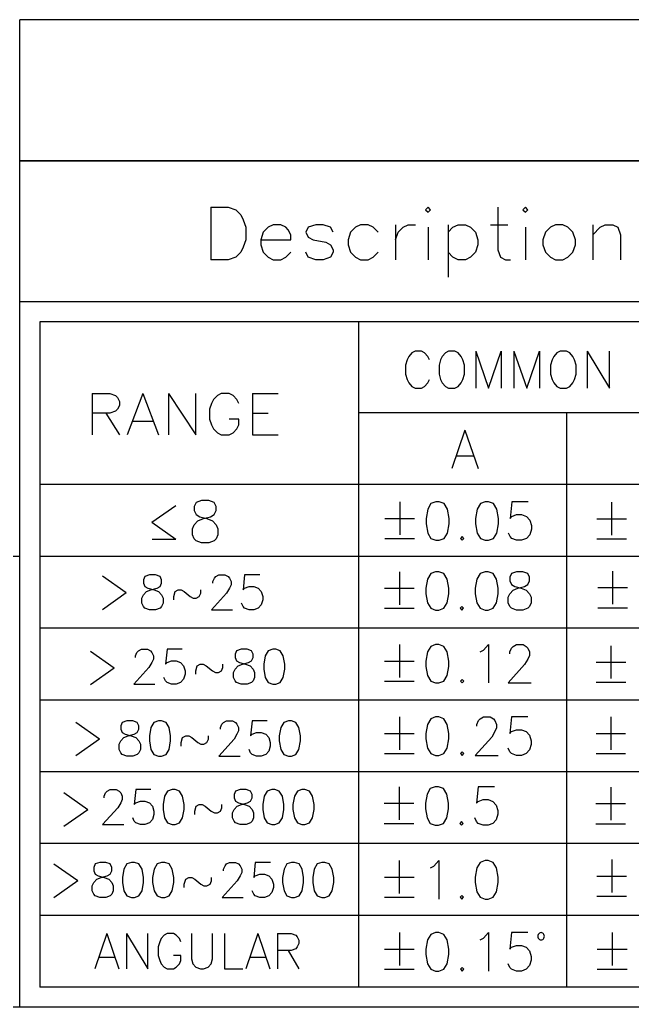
# Model space of a CAD drawing. Extents: x 0 to 189, y 4 to 276.
# Drawn here: x 113.28 to 137.52, y 3.65 to 42.73 of the extents above; entities that cross this region are included whole.
import ezdxf

# ---------------------------------------------------------------- set-up
doc = ezdxf.new("R2010")
doc.units = 0
doc.header["$LTSCALE"] = 19.36
doc.layers.get('0').update_dxf_attribs({"linetype": 'CONTINUOUS'})

msp = doc.modelspace()

# ---------------------------------------------------------------- linework, layer by layer
at = {"color": 0, "linetype": 'CONTINUOUS'}
for p, q in [((188.542, 42.726), (113.282, 42.726)), ((113.282, 37.144), (113.282, 42.726)), ((113.282, 3.653), (113.282, 42.726)), ((188.542, 37.144), (113.282, 37.144)), ((113.282, 37.144), (188.542, 37.144)), ((120.843, 35.307), (121.536, 35.307)), ((120.843, 35.307), (120.843, 33.231)), ((121.536, 35.307), (121.832, 35.208)), ((121.832, 35.208), (122.03, 35.011)), ((129.442, 35.307), (129.343, 35.208)), ((129.343, 35.208), (129.442, 35.111)), ((129.539, 35.208), (129.442, 35.307)), ((129.442, 35.111), (129.539, 35.208)), ((132.208, 35.307), (132.208, 33.626)), ((133.296, 35.307), (133.197, 35.208)), ((133.197, 35.208), (133.296, 35.111)), ((133.393, 35.208), (133.296, 35.307)), ((133.296, 35.111), (133.393, 35.208)), ((122.03, 35.011), (122.129, 34.813)), ((122.129, 34.813), (122.226, 34.517)), ((122.226, 34.517), (122.226, 34.023)), ((123.118, 34.517), (122.919, 34.319)), ((123.314, 34.614), (123.118, 34.517)), ((123.612, 34.614), (123.314, 34.614)), ((123.808, 34.517), (123.612, 34.614)), ((123.907, 34.418), (123.808, 34.517)), ((124.007, 34.22), (123.907, 34.418)), ((124.697, 34.517), (124.598, 34.319)), ((124.995, 34.614), (124.697, 34.517)), ((125.291, 34.614), (124.995, 34.614)), ((125.586, 34.517), (125.291, 34.614)), ((125.685, 34.319), (125.586, 34.517)), ((126.574, 34.517), (126.378, 34.319)), ((126.773, 34.614), (126.574, 34.517)), ((127.069, 34.614), (126.773, 34.614)), ((127.267, 34.517), (127.069, 34.614)), ((127.466, 34.319), (127.267, 34.517)), ((128.156, 34.614), (128.156, 33.231)), ((128.255, 34.319), (128.454, 34.517)), ((128.454, 34.517), (128.65, 34.614)), ((128.65, 34.614), (128.948, 34.614)), ((129.442, 34.517), (129.442, 33.231)), ((130.232, 34.614), (130.232, 32.539)), ((130.232, 34.319), (130.428, 34.517)), ((130.428, 34.517), (130.627, 34.614)), ((130.627, 34.614), (130.922, 34.614)), ((130.922, 34.614), (131.121, 34.517)), ((131.121, 34.517), (131.319, 34.319)), ((131.911, 34.614), (132.603, 34.614)), ((133.296, 34.517), (133.296, 33.231)), ((134.284, 34.517), (134.086, 34.319)), ((134.481, 34.614), (134.284, 34.517)), ((134.778, 34.614), (134.481, 34.614)), ((134.975, 34.517), (134.778, 34.614)), ((135.173, 34.319), (134.975, 34.517)), ((135.963, 34.614), (135.963, 33.231)), ((135.963, 34.22), (136.259, 34.517)), ((136.259, 34.517), (136.457, 34.614)), ((136.457, 34.614), (136.753, 34.614)), ((136.753, 34.614), (136.951, 34.517)), ((136.951, 34.517), (137.051, 34.22)), ((122.226, 34.023), (122.129, 33.725)), ((122.919, 34.319), (122.82, 34.023)), ((122.82, 34.023), (124.007, 34.023)), ((122.82, 34.023), (122.82, 33.825)), ((124.007, 34.023), (124.007, 34.22)), ((124.598, 34.319), (124.697, 34.12)), ((124.697, 34.12), (124.896, 34.023)), ((124.896, 34.023), (125.39, 33.924)), ((126.378, 34.319), (126.279, 34.023)), ((126.279, 34.023), (126.279, 33.825)), ((128.156, 34.023), (128.255, 34.319)), ((131.319, 34.319), (131.417, 34.023)), ((131.417, 34.023), (131.417, 33.825)), ((134.086, 34.319), (133.986, 34.023)), ((133.986, 34.023), (133.986, 33.825)), ((135.273, 34.023), (135.173, 34.319)), ((135.273, 33.825), (135.273, 34.023)), ((137.051, 34.22), (137.051, 33.231)), ((122.129, 33.725), (122.03, 33.527)), ((122.82, 33.825), (122.919, 33.527)), ((125.39, 33.924), (125.586, 33.825)), ((125.586, 33.825), (125.685, 33.626)), ((125.685, 33.626), (125.685, 33.527)), ((126.279, 33.825), (126.378, 33.527)), ((131.417, 33.825), (131.319, 33.527)), ((132.208, 33.626), (132.308, 33.331)), ((133.986, 33.825), (134.086, 33.527)), ((135.173, 33.527), (135.273, 33.825)), ((121.536, 33.231), (120.843, 33.231)), ((121.832, 33.331), (121.536, 33.231)), ((122.03, 33.527), (121.832, 33.331)), ((122.919, 33.527), (123.118, 33.331)), ((123.118, 33.331), (123.314, 33.231)), ((123.314, 33.231), (123.612, 33.231)), ((123.612, 33.231), (123.808, 33.331)), ((123.808, 33.331), (124.007, 33.527)), ((124.697, 33.331), (124.598, 33.527)), ((124.995, 33.231), (124.697, 33.331)), ((125.291, 33.231), (124.995, 33.231)), ((125.586, 33.331), (125.291, 33.231)), ((125.685, 33.527), (125.586, 33.331)), ((126.378, 33.527), (126.574, 33.331)), ((126.574, 33.331), (126.773, 33.231)), ((126.773, 33.231), (127.069, 33.231)), ((127.069, 33.231), (127.267, 33.331)), ((127.267, 33.331), (127.466, 33.527)), ((130.428, 33.331), (130.232, 33.527)), ((130.627, 33.231), (130.428, 33.331)), ((130.922, 33.231), (130.627, 33.231)), ((131.121, 33.331), (130.922, 33.231)), ((131.319, 33.527), (131.121, 33.331)), ((132.308, 33.331), (132.504, 33.231)), ((132.504, 33.231), (132.703, 33.231)), ((134.086, 33.527), (134.284, 33.331)), ((134.284, 33.331), (134.481, 33.231)), ((134.481, 33.231), (134.778, 33.231)), ((134.778, 33.231), (134.975, 33.331)), ((134.975, 33.331), (135.173, 33.527)), ((188.542, 31.562), (113.282, 31.562)), ((160.56, 30.771), (114.073, 30.771)), ((114.073, 30.771), (114.073, 4.444)), ((126.684, 30.771), (126.684, 4.444)), ((128.676, 29.405), (128.612, 29.266)), ((128.802, 29.544), (128.676, 29.405)), ((128.929, 29.616), (128.802, 29.544)), ((129.18, 29.616), (128.929, 29.616)), ((129.307, 29.544), (129.18, 29.616)), ((129.434, 29.405), (129.307, 29.544)), ((129.497, 29.266), (129.434, 29.405)), ((130.002, 29.405), (129.938, 29.266)), ((130.126, 29.544), (130.002, 29.405)), ((130.253, 29.616), (130.126, 29.544)), ((130.506, 29.616), (130.253, 29.616)), ((130.631, 29.544), (130.506, 29.616)), ((130.758, 29.405), (130.631, 29.544)), ((130.821, 29.266), (130.758, 29.405)), ((131.326, 29.616), (131.83, 28.142)), ((131.326, 29.616), (131.326, 28.142)), ((131.83, 28.142), (132.335, 29.616)), ((132.335, 29.616), (132.335, 28.142)), ((132.84, 29.616), (133.345, 28.142)), ((132.84, 29.616), (132.84, 28.142)), ((133.345, 28.142), (133.849, 29.616)), ((133.849, 29.616), (133.849, 28.142)), ((134.417, 29.405), (134.354, 29.266)), ((134.544, 29.544), (134.417, 29.405)), ((134.669, 29.616), (134.544, 29.544)), ((134.922, 29.616), (134.669, 29.616)), ((135.049, 29.544), (134.922, 29.616)), ((135.173, 29.405), (135.049, 29.544)), ((135.237, 29.266), (135.173, 29.405)), ((135.741, 29.616), (136.624, 28.142)), ((135.741, 29.616), (135.741, 28.142)), ((136.624, 28.142), (136.624, 29.616)), ((128.612, 29.266), (128.549, 29.054)), ((128.549, 29.054), (128.549, 28.704)), ((129.938, 29.266), (129.875, 29.054)), ((129.875, 29.054), (129.875, 28.704)), ((130.884, 29.054), (130.821, 29.266)), ((130.884, 28.704), (130.884, 29.054)), ((134.354, 29.266), (134.291, 29.054)), ((134.291, 29.054), (134.291, 28.704)), ((135.3, 29.054), (135.237, 29.266)), ((135.3, 28.704), (135.3, 29.054)), ((128.549, 28.704), (128.612, 28.493)), ((129.875, 28.704), (129.938, 28.493)), ((130.821, 28.493), (130.884, 28.704)), ((134.291, 28.704), (134.354, 28.493)), ((135.237, 28.493), (135.3, 28.704)), ((128.612, 28.493), (128.676, 28.353)), ((128.676, 28.353), (128.802, 28.212)), ((128.802, 28.212), (128.929, 28.142)), ((128.929, 28.142), (129.18, 28.142)), ((129.18, 28.142), (129.307, 28.212)), ((129.307, 28.212), (129.434, 28.353)), ((129.434, 28.353), (129.497, 28.493)), ((129.938, 28.493), (130.002, 28.353)), ((130.002, 28.353), (130.126, 28.212)), ((130.126, 28.212), (130.253, 28.142)), ((130.253, 28.142), (130.506, 28.142)), ((130.506, 28.142), (130.631, 28.212)), ((130.631, 28.212), (130.758, 28.353)), ((130.758, 28.353), (130.821, 28.493)), ((134.354, 28.493), (134.417, 28.353)), ((134.417, 28.353), (134.544, 28.212)), ((134.544, 28.212), (134.669, 28.142)), ((134.669, 28.142), (134.922, 28.142)), ((134.922, 28.142), (135.049, 28.212)), ((135.049, 28.212), (135.173, 28.353)), ((135.173, 28.353), (135.237, 28.493)), ((116.145, 27.933), (116.842, 27.933)), ((116.145, 27.933), (116.145, 26.305)), ((116.842, 27.933), (117.074, 27.855)), ((117.074, 27.855), (117.152, 27.777)), ((117.152, 27.777), (117.228, 27.623)), ((118.159, 27.933), (117.538, 26.305)), ((118.159, 27.933), (118.778, 26.305)), ((119.167, 27.933), (120.25, 26.305)), ((119.167, 27.933), (119.167, 26.305)), ((120.25, 26.305), (120.25, 27.933)), ((121.103, 27.855), (120.947, 27.701)), ((121.257, 27.933), (121.103, 27.855)), ((121.568, 27.933), (121.257, 27.933)), ((121.722, 27.855), (121.568, 27.933)), ((121.878, 27.701), (121.722, 27.855)), ((122.497, 27.933), (123.504, 27.933)), ((122.497, 27.933), (122.497, 26.305)), ((117.228, 27.466), (117.152, 27.312)), ((117.228, 27.623), (117.228, 27.466)), ((120.871, 27.544), (120.793, 27.312)), ((120.947, 27.701), (120.871, 27.544)), ((121.954, 27.544), (121.878, 27.701)), ((116.842, 27.158), (116.145, 27.158)), ((116.685, 27.158), (117.228, 26.305)), ((117.074, 27.234), (116.842, 27.158)), ((117.152, 27.312), (117.074, 27.234)), ((120.793, 27.312), (120.793, 26.926)), ((122.497, 27.158), (123.118, 27.158)), ((160.56, 27.173), (126.684, 27.173)), ((134.926, 27.173), (134.926, 4.444)), ((117.771, 26.848), (118.546, 26.848)), ((120.793, 26.926), (120.871, 26.691)), ((120.871, 26.691), (120.947, 26.537)), ((121.954, 26.926), (121.568, 26.926)), ((121.878, 26.537), (121.954, 26.691)), ((121.954, 26.691), (121.954, 26.926)), ((120.947, 26.537), (121.103, 26.383)), ((121.103, 26.383), (121.257, 26.305)), ((121.257, 26.305), (121.568, 26.305)), ((121.568, 26.305), (121.722, 26.383)), ((121.722, 26.383), (121.878, 26.537)), ((122.497, 26.305), (123.504, 26.305)), ((130.903, 26.491), (130.382, 24.97)), ((130.903, 26.491), (131.427, 24.97)), ((130.578, 25.477), (131.231, 25.477)), ((160.56, 24.332), (114.073, 24.332)), ((119.455, 23.49), (118.509, 22.827)), ((120.263, 23.623), (120.191, 23.463)), ((120.191, 23.463), (120.191, 23.304)), ((120.478, 23.701), (120.263, 23.623)), ((120.763, 23.701), (120.478, 23.701)), ((120.978, 23.623), (120.763, 23.701)), ((121.05, 23.463), (120.978, 23.623)), ((121.05, 23.304), (121.05, 23.463)), ((128.319, 23.651), (128.319, 22.345)), ((129.556, 23.579), (129.427, 23.361)), ((129.753, 23.651), (129.556, 23.579)), ((129.883, 23.651), (129.753, 23.651)), ((130.078, 23.579), (129.883, 23.651)), ((130.209, 23.361), (130.078, 23.579)), ((131.514, 23.579), (131.383, 23.361)), ((131.708, 23.651), (131.514, 23.579)), ((131.839, 23.651), (131.708, 23.651)), ((132.035, 23.579), (131.839, 23.651)), ((132.164, 23.361), (132.035, 23.579)), ((132.751, 23.651), (132.686, 22.998)), ((133.404, 23.651), (132.751, 23.651)), ((136.704, 23.632), (136.704, 22.326)), ((120.191, 23.304), (120.263, 23.144)), ((120.263, 23.144), (120.406, 23.063)), ((120.406, 23.063), (120.691, 22.985)), ((120.548, 22.985), (120.835, 23.063)), ((120.835, 23.063), (120.978, 23.144)), ((120.978, 23.144), (121.05, 23.304)), ((129.427, 23.361), (129.362, 22.998)), ((130.274, 22.998), (130.209, 23.361)), ((131.383, 23.361), (131.317, 22.998)), ((132.23, 22.998), (132.164, 23.361)), ((132.686, 22.998), (132.751, 23.07)), ((132.751, 23.07), (132.948, 23.144)), ((132.948, 23.144), (133.144, 23.144)), ((133.144, 23.144), (133.338, 23.07)), ((133.338, 23.07), (133.469, 22.926)), ((119.455, 22.165), (118.509, 22.827)), ((120.119, 22.586), (120.191, 22.745)), ((120.191, 22.745), (120.334, 22.905)), ((120.334, 22.905), (120.548, 22.985)), ((120.691, 22.985), (120.907, 22.905)), ((120.907, 22.905), (121.05, 22.745)), ((121.05, 22.745), (121.122, 22.586)), ((127.732, 22.998), (128.906, 22.998)), ((129.362, 22.998), (129.362, 22.78)), ((129.362, 22.78), (129.427, 22.417)), ((130.209, 22.417), (130.274, 22.78)), ((130.274, 22.78), (130.274, 22.998)), ((131.317, 22.998), (131.317, 22.78)), ((131.317, 22.78), (131.383, 22.417)), ((132.164, 22.417), (132.23, 22.78)), ((132.23, 22.78), (132.23, 22.998)), ((133.469, 22.926), (133.535, 22.709)), ((133.535, 22.709), (133.535, 22.563)), ((136.117, 22.979), (137.291, 22.979)), ((120.119, 22.348), (120.119, 22.586)), ((120.191, 22.187), (120.119, 22.348)), ((121.122, 22.348), (121.05, 22.187)), ((121.122, 22.586), (121.122, 22.348)), ((129.427, 22.417), (129.556, 22.2)), ((130.078, 22.2), (130.209, 22.417)), ((130.796, 22.274), (130.73, 22.2)), ((130.861, 22.2), (130.796, 22.274)), ((131.383, 22.417), (131.514, 22.2)), ((132.035, 22.2), (132.164, 22.417)), ((132.686, 22.274), (132.622, 22.417)), ((132.751, 22.2), (132.686, 22.274)), ((133.469, 22.345), (133.338, 22.2)), ((133.535, 22.563), (133.469, 22.345)), ((119.455, 22.165), (118.524, 22.165)), ((120.263, 22.107), (120.191, 22.187)), ((120.478, 22.029), (120.263, 22.107)), ((120.763, 22.029), (120.478, 22.029)), ((120.978, 22.107), (120.763, 22.029)), ((121.05, 22.187), (120.978, 22.107)), ((127.732, 22.2), (128.906, 22.2)), ((129.556, 22.2), (129.753, 22.128)), ((129.753, 22.128), (129.883, 22.128)), ((129.883, 22.128), (130.078, 22.2)), ((130.73, 22.2), (130.796, 22.128)), ((130.796, 22.128), (130.861, 22.2)), ((131.514, 22.2), (131.708, 22.128)), ((131.708, 22.128), (131.839, 22.128)), ((131.839, 22.128), (132.035, 22.2)), ((132.948, 22.128), (132.751, 22.2)), ((133.144, 22.128), (132.948, 22.128)), ((133.338, 22.2), (133.144, 22.128)), ((136.117, 22.181), (137.291, 22.181)), ((113.282, 21.491), (69.463, 21.491)), ((160.56, 21.491), (114.073, 21.491)), ((116.553, 20.721), (117.5, 20.059)), ((118.417, 20.766), (118.237, 20.7)), ((118.656, 20.766), (118.417, 20.766)), ((118.835, 20.7), (118.656, 20.766)), ((121.046, 20.7), (121.166, 20.766)), ((121.166, 20.766), (121.405, 20.766)), ((121.405, 20.766), (121.525, 20.7)), ((122.182, 20.766), (122.123, 20.168)), ((122.78, 20.766), (122.182, 20.766)), ((128.306, 20.886), (128.306, 19.581)), ((129.546, 20.815), (129.415, 20.597)), ((129.74, 20.886), (129.546, 20.815)), ((129.871, 20.886), (129.74, 20.886)), ((130.067, 20.815), (129.871, 20.886)), ((130.196, 20.597), (130.067, 20.815)), ((131.501, 20.815), (131.37, 20.597)), ((131.697, 20.886), (131.501, 20.815)), ((131.826, 20.886), (131.697, 20.886)), ((132.023, 20.815), (131.826, 20.886)), ((132.154, 20.597), (132.023, 20.815)), ((132.741, 20.815), (132.675, 20.669)), ((132.935, 20.886), (132.741, 20.815)), ((133.197, 20.886), (132.935, 20.886)), ((133.391, 20.815), (133.197, 20.886)), ((133.456, 20.669), (133.391, 20.815)), ((136.742, 20.91), (136.742, 19.605)), ((118.237, 20.7), (118.178, 20.567)), ((118.178, 20.567), (118.178, 20.434)), ((118.178, 20.434), (118.237, 20.301)), ((118.894, 20.567), (118.835, 20.7)), ((118.835, 20.301), (118.894, 20.434)), ((118.894, 20.434), (118.894, 20.567)), ((120.928, 20.502), (120.987, 20.633)), ((120.928, 20.434), (120.928, 20.502)), ((120.987, 20.633), (121.046, 20.7)), ((121.525, 20.7), (121.584, 20.633)), ((121.584, 20.633), (121.644, 20.502)), ((121.644, 20.369), (121.584, 20.236)), ((121.644, 20.502), (121.644, 20.369)), ((129.415, 20.597), (129.349, 20.234)), ((130.261, 20.234), (130.196, 20.597)), ((131.37, 20.597), (131.305, 20.234)), ((132.219, 20.234), (132.154, 20.597)), ((132.675, 20.669), (132.675, 20.523)), ((132.675, 20.523), (132.741, 20.379)), ((132.741, 20.379), (132.869, 20.306)), ((133.262, 20.306), (133.391, 20.379)), ((133.391, 20.379), (133.456, 20.523)), ((133.456, 20.523), (133.456, 20.669)), ((116.553, 19.397), (117.5, 20.059)), ((118.117, 19.837), (118.178, 19.97)), ((118.178, 19.97), (118.297, 20.103)), ((118.237, 20.301), (118.358, 20.236)), ((118.297, 20.103), (118.476, 20.168)), ((118.358, 20.236), (118.596, 20.168)), ((118.476, 20.168), (118.717, 20.236)), ((118.596, 20.168), (118.776, 20.103)), ((118.717, 20.236), (118.835, 20.301)), ((118.776, 20.103), (118.894, 19.97)), ((118.894, 19.97), (118.955, 19.837)), ((119.374, 19.902), (119.433, 20.103)), ((119.433, 20.103), (119.553, 20.168)), ((119.553, 20.168), (119.671, 20.168)), ((119.671, 20.168), (119.792, 20.103)), ((119.792, 20.103), (120.03, 19.902)), ((120.389, 19.902), (120.448, 20.035)), ((120.448, 20.035), (120.448, 20.168)), ((121.466, 20.035), (120.867, 19.372)), ((121.584, 20.236), (121.466, 20.035)), ((122.123, 20.168), (122.182, 20.236)), ((122.182, 20.236), (122.362, 20.301)), ((122.362, 20.301), (122.541, 20.301)), ((122.541, 20.301), (122.721, 20.236)), ((122.721, 20.236), (122.841, 20.103)), ((122.841, 20.103), (122.9, 19.902)), ((127.719, 20.234), (128.893, 20.234)), ((129.349, 20.234), (129.349, 20.016)), ((129.349, 20.016), (129.415, 19.655)), ((130.196, 19.655), (130.261, 20.016)), ((130.261, 20.016), (130.261, 20.234)), ((131.305, 20.234), (131.305, 20.016)), ((131.305, 20.016), (131.37, 19.655)), ((132.154, 19.655), (132.219, 20.016)), ((132.219, 20.016), (132.219, 20.234)), ((132.61, 19.873), (132.675, 20.016)), ((132.675, 20.016), (132.806, 20.162)), ((132.806, 20.162), (133, 20.234)), ((132.869, 20.306), (133.131, 20.234)), ((133, 20.234), (133.262, 20.306)), ((133.131, 20.234), (133.328, 20.162)), ((133.328, 20.162), (133.456, 20.016)), ((133.456, 20.016), (133.522, 19.873)), ((136.155, 20.257), (137.329, 20.257)), ((118.117, 19.636), (118.117, 19.837)), ((118.178, 19.505), (118.117, 19.636)), ((118.955, 19.636), (118.894, 19.505)), ((118.955, 19.837), (118.955, 19.636)), ((119.374, 19.769), (119.374, 19.902)), ((120.03, 19.902), (120.151, 19.837)), ((120.151, 19.837), (120.269, 19.837)), ((120.269, 19.837), (120.389, 19.902)), ((122.123, 19.505), (122.064, 19.636)), ((122.841, 19.571), (122.721, 19.438)), ((122.9, 19.769), (122.841, 19.571)), ((122.9, 19.902), (122.9, 19.769)), ((129.415, 19.655), (129.546, 19.438)), ((130.067, 19.438), (130.196, 19.655)), ((131.37, 19.655), (131.501, 19.438)), ((132.023, 19.438), (132.154, 19.655)), ((132.61, 19.655), (132.61, 19.873)), ((132.675, 19.509), (132.61, 19.655)), ((133.522, 19.655), (133.456, 19.509)), ((133.522, 19.873), (133.522, 19.655)), ((118.237, 19.438), (118.178, 19.505)), ((118.417, 19.372), (118.237, 19.438)), ((118.656, 19.372), (118.417, 19.372)), ((118.835, 19.438), (118.656, 19.372)), ((118.894, 19.505), (118.835, 19.438)), ((120.867, 19.372), (121.705, 19.372)), ((122.182, 19.438), (122.123, 19.505)), ((122.362, 19.372), (122.182, 19.438)), ((122.541, 19.372), (122.362, 19.372)), ((122.721, 19.438), (122.541, 19.372)), ((127.719, 19.438), (128.893, 19.438)), ((129.546, 19.438), (129.74, 19.364)), ((129.74, 19.364), (129.871, 19.364)), ((129.871, 19.364), (130.067, 19.438)), ((130.783, 19.509), (130.718, 19.438)), ((130.718, 19.438), (130.783, 19.364)), ((130.849, 19.438), (130.783, 19.509)), ((130.783, 19.364), (130.849, 19.438)), ((131.501, 19.438), (131.697, 19.364)), ((131.697, 19.364), (131.826, 19.364)), ((131.826, 19.364), (132.023, 19.438)), ((132.741, 19.438), (132.675, 19.509)), ((132.935, 19.364), (132.741, 19.438)), ((133.197, 19.364), (132.935, 19.364)), ((133.391, 19.438), (133.197, 19.364)), ((133.456, 19.509), (133.391, 19.438)), ((136.155, 19.461), (137.329, 19.461)), ((160.56, 18.649), (114.073, 18.649)), ((128.308, 18.004), (128.308, 16.701)), ((129.742, 18.004), (129.546, 17.932)), ((129.873, 18.004), (129.742, 18.004)), ((130.067, 17.932), (129.873, 18.004)), ((131.632, 17.786), (131.828, 18.004)), ((131.828, 18.004), (131.828, 16.483)), ((132.806, 17.932), (132.937, 18.004)), ((132.937, 18.004), (133.199, 18.004)), ((133.199, 18.004), (133.328, 17.932)), ((116.077, 17.745), (117.024, 17.082)), ((117.857, 17.56), (117.916, 17.691)), ((117.916, 17.691), (117.976, 17.759)), ((117.976, 17.759), (118.096, 17.824)), ((118.096, 17.824), (118.335, 17.824)), ((118.335, 17.824), (118.455, 17.759)), ((118.455, 17.759), (118.514, 17.691)), ((118.514, 17.691), (118.573, 17.56)), ((119.112, 17.824), (119.053, 17.227)), ((119.709, 17.824), (119.112, 17.824)), ((121.861, 17.759), (121.802, 17.626)), ((121.802, 17.626), (121.802, 17.493)), ((122.041, 17.824), (121.861, 17.759)), ((122.279, 17.824), (122.041, 17.824)), ((122.459, 17.759), (122.279, 17.824)), ((122.518, 17.626), (122.459, 17.759)), ((122.518, 17.493), (122.518, 17.626)), ((123.115, 17.759), (122.997, 17.56)), ((123.295, 17.824), (123.115, 17.759)), ((123.415, 17.824), (123.295, 17.824)), ((123.595, 17.759), (123.415, 17.824)), ((123.713, 17.56), (123.595, 17.759)), ((129.417, 17.715), (129.351, 17.351)), ((129.546, 17.932), (129.417, 17.715)), ((130.198, 17.715), (130.067, 17.932)), ((130.264, 17.351), (130.198, 17.715)), ((131.503, 17.715), (131.632, 17.786)), ((132.677, 17.715), (132.741, 17.86)), ((132.677, 17.643), (132.677, 17.715)), ((132.741, 17.86), (132.806, 17.932)), ((133.328, 17.932), (133.393, 17.86)), ((133.393, 17.86), (133.459, 17.715)), ((133.459, 17.715), (133.459, 17.569)), ((136.679, 17.959), (136.679, 16.657)), ((117.857, 17.493), (117.857, 17.56)), ((118.514, 17.294), (118.394, 17.094)), ((118.573, 17.427), (118.514, 17.294)), ((118.573, 17.56), (118.573, 17.427)), ((119.053, 17.227), (119.112, 17.294)), ((119.112, 17.294), (119.291, 17.36)), ((119.291, 17.36), (119.471, 17.36)), ((119.471, 17.36), (119.65, 17.294)), ((119.65, 17.294), (119.768, 17.161)), ((120.307, 17.161), (120.427, 17.227)), ((120.427, 17.227), (120.546, 17.227)), ((120.546, 17.227), (120.666, 17.161)), ((121.323, 17.094), (121.323, 17.227)), ((121.802, 17.493), (121.861, 17.36)), ((121.861, 17.36), (121.981, 17.294)), ((121.92, 17.161), (122.1, 17.227)), ((121.981, 17.294), (122.22, 17.227)), ((122.1, 17.227), (122.338, 17.294)), ((122.22, 17.227), (122.4, 17.161)), ((122.338, 17.294), (122.459, 17.36)), ((122.459, 17.36), (122.518, 17.493)), ((122.997, 17.56), (122.936, 17.227)), ((122.936, 17.227), (122.936, 17.028)), ((123.774, 17.227), (123.713, 17.56)), ((123.774, 17.028), (123.774, 17.227)), ((127.721, 17.351), (128.895, 17.351)), ((129.351, 17.351), (129.351, 17.134)), ((130.264, 17.134), (130.264, 17.351)), ((133.262, 17.208), (132.612, 16.483)), ((133.393, 17.425), (133.262, 17.208)), ((133.459, 17.569), (133.393, 17.425)), ((136.092, 17.309), (137.266, 17.309)), ((116.077, 16.42), (117.024, 17.082)), ((118.394, 17.094), (117.796, 16.431)), ((119.768, 17.161), (119.83, 16.961)), ((119.83, 16.828), (119.768, 16.629)), ((119.83, 16.961), (119.83, 16.828)), ((120.248, 16.961), (120.307, 17.161)), ((120.248, 16.828), (120.248, 16.961)), ((120.666, 17.161), (120.905, 16.961)), ((120.905, 16.961), (121.025, 16.895)), ((121.025, 16.895), (121.143, 16.895)), ((121.143, 16.895), (121.264, 16.961)), ((121.264, 16.961), (121.323, 17.094)), ((121.741, 16.895), (121.802, 17.028)), ((121.741, 16.697), (121.741, 16.895)), ((121.802, 17.028), (121.92, 17.161)), ((122.4, 17.161), (122.518, 17.028)), ((122.518, 17.028), (122.579, 16.895)), ((122.579, 16.895), (122.579, 16.697)), ((122.936, 17.028), (122.997, 16.697)), ((123.713, 16.697), (123.774, 17.028)), ((129.351, 17.134), (129.417, 16.773)), ((130.198, 16.773), (130.264, 17.134)), ((117.796, 16.431), (118.632, 16.431)), ((119.053, 16.564), (118.991, 16.697)), ((119.112, 16.496), (119.053, 16.564)), ((119.291, 16.431), (119.112, 16.496)), ((119.471, 16.431), (119.291, 16.431)), ((119.65, 16.496), (119.471, 16.431)), ((119.768, 16.629), (119.65, 16.496)), ((121.802, 16.564), (121.741, 16.697)), ((121.861, 16.496), (121.802, 16.564)), ((122.041, 16.431), (121.861, 16.496)), ((122.279, 16.431), (122.041, 16.431)), ((122.459, 16.496), (122.279, 16.431)), ((122.518, 16.564), (122.459, 16.496)), ((122.579, 16.697), (122.518, 16.564)), ((122.997, 16.697), (123.115, 16.496)), ((123.115, 16.496), (123.295, 16.431)), ((123.295, 16.431), (123.415, 16.431)), ((123.415, 16.431), (123.595, 16.496)), ((123.595, 16.496), (123.713, 16.697)), ((127.721, 16.555), (128.895, 16.555)), ((129.417, 16.773), (129.546, 16.555)), ((129.546, 16.555), (129.742, 16.483)), ((129.742, 16.483), (129.873, 16.483)), ((129.873, 16.483), (130.067, 16.555)), ((130.067, 16.555), (130.198, 16.773)), ((130.785, 16.627), (130.72, 16.555)), ((130.72, 16.555), (130.785, 16.483)), ((130.851, 16.555), (130.785, 16.627)), ((130.785, 16.483), (130.851, 16.555)), ((132.612, 16.483), (133.524, 16.483)), ((136.092, 16.511), (137.266, 16.511)), ((160.56, 15.808), (114.073, 15.808)), ((115.499, 14.937), (116.445, 14.274)), ((117.338, 14.921), (117.279, 14.788)), ((117.517, 14.986), (117.338, 14.921)), ((117.756, 14.986), (117.517, 14.986)), ((117.935, 14.921), (117.756, 14.986)), ((117.997, 14.788), (117.935, 14.921)), ((118.594, 14.921), (118.474, 14.72)), ((118.774, 14.986), (118.594, 14.921)), ((118.892, 14.986), (118.774, 14.986)), ((119.072, 14.921), (118.892, 14.986)), ((119.192, 14.72), (119.072, 14.921)), ((121.223, 14.72), (121.283, 14.853)), ((121.283, 14.853), (121.344, 14.921)), ((121.344, 14.921), (121.462, 14.986)), ((121.462, 14.986), (121.701, 14.986)), ((121.701, 14.986), (121.821, 14.921)), ((121.821, 14.921), (121.88, 14.853)), ((121.88, 14.853), (121.941, 14.72)), ((122.478, 14.986), (122.419, 14.389)), ((123.075, 14.986), (122.478, 14.986)), ((123.734, 14.921), (123.614, 14.72)), ((123.914, 14.986), (123.734, 14.921)), ((124.032, 14.986), (123.914, 14.986)), ((124.211, 14.921), (124.032, 14.986)), ((124.332, 14.72), (124.211, 14.921)), ((128.308, 15.138), (128.308, 13.833)), ((129.546, 15.064), (129.417, 14.847)), ((129.742, 15.138), (129.546, 15.064)), ((129.873, 15.138), (129.742, 15.138)), ((130.067, 15.064), (129.873, 15.138)), ((130.198, 14.847), (130.067, 15.064)), ((131.372, 14.847), (131.438, 14.993)), ((131.438, 14.993), (131.503, 15.064)), ((131.503, 15.064), (131.632, 15.138)), ((131.632, 15.138), (131.894, 15.138)), ((131.894, 15.138), (132.025, 15.064)), ((132.025, 15.064), (132.09, 14.993)), ((132.09, 14.993), (132.154, 14.847)), ((132.741, 15.138), (132.677, 14.486)), ((133.393, 15.138), (132.741, 15.138)), ((136.673, 15.142), (136.673, 13.837)), ((117.279, 14.788), (117.279, 14.655)), ((117.279, 14.655), (117.338, 14.522)), ((117.338, 14.522), (117.458, 14.454)), ((117.817, 14.454), (117.935, 14.522)), ((117.935, 14.522), (117.997, 14.655)), ((117.997, 14.655), (117.997, 14.788)), ((118.474, 14.72), (118.415, 14.389)), ((119.251, 14.389), (119.192, 14.72)), ((121.223, 14.655), (121.223, 14.72)), ((121.941, 14.587), (121.88, 14.454)), ((121.941, 14.72), (121.941, 14.587)), ((122.478, 14.454), (122.657, 14.522)), ((122.657, 14.522), (122.837, 14.522)), ((122.837, 14.522), (123.016, 14.454)), ((123.614, 14.72), (123.555, 14.389)), ((124.391, 14.389), (124.332, 14.72)), ((127.721, 14.486), (128.895, 14.486)), ((129.417, 14.847), (129.351, 14.486)), ((129.351, 14.486), (129.351, 14.268)), ((130.264, 14.486), (130.198, 14.847)), ((130.264, 14.268), (130.264, 14.486)), ((131.372, 14.775), (131.372, 14.847)), ((132.09, 14.558), (131.959, 14.34)), ((132.154, 14.703), (132.09, 14.558)), ((132.154, 14.847), (132.154, 14.703)), ((132.677, 14.486), (132.741, 14.558)), ((132.741, 14.558), (132.937, 14.629)), ((132.937, 14.629), (133.133, 14.629)), ((133.133, 14.629), (133.328, 14.558)), ((133.328, 14.558), (133.459, 14.412)), ((136.088, 14.49), (137.26, 14.49)), ((115.499, 13.612), (116.445, 14.274)), ((117.22, 14.057), (117.279, 14.19)), ((117.279, 14.19), (117.397, 14.321)), ((117.397, 14.321), (117.576, 14.389)), ((117.458, 14.454), (117.697, 14.389)), ((117.576, 14.389), (117.817, 14.454)), ((117.697, 14.389), (117.876, 14.321)), ((117.876, 14.321), (117.997, 14.19)), ((117.997, 14.19), (118.056, 14.057)), ((118.415, 14.389), (118.415, 14.19)), ((118.415, 14.19), (118.474, 13.856)), ((119.192, 13.856), (119.251, 14.19)), ((119.251, 14.19), (119.251, 14.389)), ((119.669, 14.123), (119.728, 14.321)), ((119.669, 13.989), (119.669, 14.123)), ((119.728, 14.321), (119.849, 14.389)), ((119.849, 14.389), (119.969, 14.389)), ((119.969, 14.389), (120.087, 14.321)), ((120.087, 14.321), (120.326, 14.123)), ((120.326, 14.123), (120.446, 14.057)), ((120.567, 14.057), (120.685, 14.123)), ((120.685, 14.123), (120.746, 14.256)), ((120.746, 14.256), (120.746, 14.389)), ((121.762, 14.256), (121.164, 13.59)), ((121.88, 14.454), (121.762, 14.256)), ((122.419, 14.389), (122.478, 14.454)), ((123.016, 14.454), (123.137, 14.321)), ((123.137, 14.321), (123.196, 14.123)), ((123.196, 14.123), (123.196, 13.989)), ((123.555, 14.389), (123.555, 14.19)), ((123.555, 14.19), (123.614, 13.856)), ((124.332, 13.856), (124.391, 14.19)), ((124.391, 14.19), (124.391, 14.389)), ((129.351, 14.268), (129.417, 13.905)), ((130.198, 13.905), (130.264, 14.268)), ((131.959, 14.34), (131.307, 13.616)), ((133.459, 14.412), (133.524, 14.194)), ((133.524, 14.194), (133.524, 14.051)), ((117.22, 13.856), (117.22, 14.057)), ((117.279, 13.723), (117.22, 13.856)), ((117.338, 13.658), (117.279, 13.723)), ((117.997, 13.723), (117.935, 13.658)), ((118.056, 13.856), (117.997, 13.723)), ((118.056, 14.057), (118.056, 13.856)), ((118.474, 13.856), (118.594, 13.658)), ((119.072, 13.658), (119.192, 13.856)), ((120.446, 14.057), (120.567, 14.057)), ((122.419, 13.723), (122.359, 13.856)), ((122.478, 13.658), (122.419, 13.723)), ((123.137, 13.791), (123.016, 13.658)), ((123.196, 13.989), (123.137, 13.791)), ((123.614, 13.856), (123.734, 13.658)), ((124.211, 13.658), (124.332, 13.856)), ((127.721, 13.688), (128.895, 13.688)), ((129.417, 13.905), (129.546, 13.688)), ((129.546, 13.688), (129.742, 13.616)), ((129.873, 13.616), (130.067, 13.688)), ((130.067, 13.688), (130.198, 13.905)), ((130.785, 13.761), (130.72, 13.688)), ((130.72, 13.688), (130.785, 13.616)), ((130.851, 13.688), (130.785, 13.761)), ((130.785, 13.616), (130.851, 13.688)), ((132.677, 13.761), (132.612, 13.905)), ((132.741, 13.688), (132.677, 13.761)), ((132.937, 13.616), (132.741, 13.688)), ((133.328, 13.688), (133.133, 13.616)), ((133.459, 13.833), (133.328, 13.688)), ((133.524, 14.051), (133.459, 13.833)), ((136.088, 13.692), (137.26, 13.692)), ((117.517, 13.59), (117.338, 13.658)), ((117.756, 13.59), (117.517, 13.59)), ((117.935, 13.658), (117.756, 13.59)), ((118.594, 13.658), (118.774, 13.59)), ((118.774, 13.59), (118.892, 13.59)), ((118.892, 13.59), (119.072, 13.658)), ((121.164, 13.59), (122, 13.59)), ((122.657, 13.59), (122.478, 13.658)), ((122.837, 13.59), (122.657, 13.59)), ((123.016, 13.658), (122.837, 13.59)), ((123.734, 13.658), (123.914, 13.59)), ((123.914, 13.59), (124.032, 13.59)), ((124.032, 13.59), (124.211, 13.658)), ((129.742, 13.616), (129.873, 13.616)), ((131.307, 13.616), (132.219, 13.616)), ((133.133, 13.616), (132.937, 13.616)), ((160.56, 12.967), (114.073, 12.967)), ((115.029, 12.145), (115.975, 11.483)), ((116.622, 12.009), (116.681, 12.142)), ((116.681, 12.142), (116.74, 12.209)), ((116.74, 12.209), (116.861, 12.275)), ((116.861, 12.275), (117.099, 12.275)), ((117.099, 12.275), (117.22, 12.209)), ((117.22, 12.209), (117.279, 12.142)), ((117.279, 12.142), (117.338, 12.009)), ((117.876, 12.275), (117.817, 11.677)), ((118.474, 12.275), (117.876, 12.275)), ((119.133, 12.209), (119.012, 12.009)), ((119.312, 12.275), (119.133, 12.209)), ((119.431, 12.275), (119.312, 12.275)), ((119.61, 12.209), (119.431, 12.275)), ((119.73, 12.009), (119.61, 12.209)), ((121.821, 12.209), (121.762, 12.076)), ((122, 12.275), (121.821, 12.209)), ((122.239, 12.275), (122, 12.275)), ((122.419, 12.209), (122.239, 12.275)), ((122.48, 12.076), (122.419, 12.209)), ((123.077, 12.209), (122.957, 12.009)), ((123.257, 12.275), (123.077, 12.209)), ((123.375, 12.275), (123.257, 12.275)), ((123.555, 12.209), (123.375, 12.275)), ((123.675, 12.009), (123.555, 12.209)), ((124.273, 12.209), (124.152, 12.009)), ((124.452, 12.275), (124.273, 12.209)), ((124.57, 12.275), (124.452, 12.275)), ((124.75, 12.209), (124.57, 12.275)), ((124.87, 12.009), (124.75, 12.209)), ((128.293, 12.374), (128.293, 11.069)), ((129.531, 12.302), (129.402, 12.085)), ((129.727, 12.374), (129.531, 12.302)), ((129.858, 12.374), (129.727, 12.374)), ((130.052, 12.302), (129.858, 12.374)), ((130.183, 12.085), (130.052, 12.302)), ((131.423, 12.374), (131.357, 11.722)), ((132.075, 12.374), (131.423, 12.374)), ((136.673, 12.363), (136.673, 11.058)), ((116.622, 11.943), (116.622, 12.009)), ((117.279, 11.745), (117.16, 11.544)), ((117.338, 11.878), (117.279, 11.745)), ((117.338, 12.009), (117.338, 11.878)), ((117.817, 11.677), (117.876, 11.745)), ((117.876, 11.745), (118.056, 11.81)), ((118.056, 11.81), (118.235, 11.81)), ((118.235, 11.81), (118.415, 11.745)), ((118.415, 11.745), (118.535, 11.612)), ((119.012, 12.009), (118.953, 11.677)), ((119.79, 11.677), (119.73, 12.009)), ((121.762, 12.076), (121.762, 11.943)), ((121.762, 11.943), (121.821, 11.81)), ((121.821, 11.81), (121.941, 11.745)), ((121.941, 11.745), (122.18, 11.677)), ((122.062, 11.677), (122.3, 11.745)), ((122.3, 11.745), (122.419, 11.81)), ((122.419, 11.81), (122.48, 11.943)), ((122.48, 11.943), (122.48, 12.076)), ((122.957, 12.009), (122.898, 11.677)), ((123.734, 11.677), (123.675, 12.009)), ((124.152, 12.009), (124.093, 11.677)), ((124.929, 11.677), (124.87, 12.009)), ((129.402, 12.085), (129.337, 11.722)), ((130.249, 11.722), (130.183, 12.085)), ((131.357, 11.722), (131.423, 11.793)), ((131.423, 11.793), (131.617, 11.867)), ((131.617, 11.867), (131.814, 11.867)), ((131.814, 11.867), (132.01, 11.793)), ((132.01, 11.793), (132.139, 11.65)), ((115.029, 10.82), (115.975, 11.483)), ((117.16, 11.544), (116.563, 10.881)), ((118.535, 11.612), (118.594, 11.411)), ((118.594, 11.411), (118.594, 11.278)), ((118.953, 11.677), (118.953, 11.479)), ((118.953, 11.479), (119.012, 11.145)), ((119.73, 11.145), (119.79, 11.479)), ((119.79, 11.479), (119.79, 11.677)), ((120.208, 11.411), (120.267, 11.612)), ((120.208, 11.278), (120.208, 11.411)), ((120.267, 11.612), (120.387, 11.677)), ((120.387, 11.677), (120.508, 11.677)), ((120.508, 11.677), (120.626, 11.612)), ((120.626, 11.612), (120.864, 11.411)), ((120.864, 11.411), (120.985, 11.346)), ((120.985, 11.346), (121.105, 11.346)), ((121.105, 11.346), (121.223, 11.411)), ((121.223, 11.411), (121.285, 11.544)), ((121.285, 11.544), (121.285, 11.677)), ((121.703, 11.346), (121.762, 11.479)), ((121.703, 11.145), (121.703, 11.346)), ((121.762, 11.479), (121.882, 11.612)), ((121.882, 11.612), (122.062, 11.677)), ((122.18, 11.677), (122.359, 11.612)), ((122.359, 11.612), (122.48, 11.479)), ((122.48, 11.479), (122.539, 11.346)), ((122.539, 11.346), (122.539, 11.145)), ((122.898, 11.677), (122.898, 11.479)), ((122.898, 11.479), (122.957, 11.145)), ((123.675, 11.145), (123.734, 11.479)), ((123.734, 11.479), (123.734, 11.677)), ((124.093, 11.677), (124.093, 11.479)), ((124.093, 11.479), (124.152, 11.145)), ((124.87, 11.145), (124.929, 11.479)), ((124.929, 11.479), (124.929, 11.677)), ((127.706, 11.722), (128.88, 11.722)), ((129.337, 11.722), (129.337, 11.504)), ((129.337, 11.504), (129.402, 11.143)), ((130.183, 11.143), (130.249, 11.504)), ((130.249, 11.504), (130.249, 11.722)), ((132.139, 11.65), (132.204, 11.432)), ((132.204, 11.432), (132.204, 11.287)), ((136.086, 11.711), (137.26, 11.711)), ((117.817, 11.014), (117.758, 11.145)), ((117.876, 10.947), (117.817, 11.014)), ((118.056, 10.881), (117.876, 10.947)), ((118.415, 10.947), (118.235, 10.881)), ((118.535, 11.08), (118.415, 10.947)), ((118.594, 11.278), (118.535, 11.08)), ((119.012, 11.145), (119.133, 10.947)), ((119.133, 10.947), (119.312, 10.881)), ((119.431, 10.881), (119.61, 10.947)), ((119.61, 10.947), (119.73, 11.145)), ((121.762, 11.014), (121.703, 11.145)), ((121.821, 10.947), (121.762, 11.014)), ((122, 10.881), (121.821, 10.947)), ((122.419, 10.947), (122.239, 10.881)), ((122.48, 11.014), (122.419, 10.947)), ((122.539, 11.145), (122.48, 11.014)), ((122.957, 11.145), (123.077, 10.947)), ((123.077, 10.947), (123.257, 10.881)), ((123.375, 10.881), (123.555, 10.947)), ((123.555, 10.947), (123.675, 11.145)), ((124.152, 11.145), (124.273, 10.947)), ((124.273, 10.947), (124.452, 10.881)), ((124.57, 10.881), (124.75, 10.947)), ((124.75, 10.947), (124.87, 11.145)), ((129.402, 11.143), (129.531, 10.925)), ((130.052, 10.925), (130.183, 11.143)), ((130.77, 10.997), (130.705, 10.925)), ((130.836, 10.925), (130.77, 10.997)), ((131.357, 10.997), (131.292, 11.143)), ((131.423, 10.925), (131.357, 10.997)), ((132.139, 11.069), (132.01, 10.925)), ((132.204, 11.287), (132.139, 11.069)), ((116.563, 10.881), (117.399, 10.881)), ((118.235, 10.881), (118.056, 10.881)), ((119.312, 10.881), (119.431, 10.881)), ((122.239, 10.881), (122, 10.881)), ((123.257, 10.881), (123.375, 10.881)), ((124.452, 10.881), (124.57, 10.881)), ((127.706, 10.925), (128.88, 10.925)), ((129.531, 10.925), (129.727, 10.852)), ((129.727, 10.852), (129.858, 10.852)), ((129.858, 10.852), (130.052, 10.925)), ((130.705, 10.925), (130.77, 10.852)), ((130.77, 10.852), (130.836, 10.925)), ((131.617, 10.852), (131.423, 10.925)), ((131.814, 10.852), (131.617, 10.852)), ((132.01, 10.925), (131.814, 10.852)), ((136.086, 10.915), (137.26, 10.915)), ((160.56, 10.126), (114.073, 10.126)), ((116.447, 9.386), (116.267, 9.321)), ((116.687, 9.386), (116.447, 9.386)), ((116.867, 9.321), (116.687, 9.386)), ((117.703, 9.386), (117.524, 9.321)), ((117.821, 9.386), (117.703, 9.386)), ((118.001, 9.321), (117.821, 9.386)), ((118.898, 9.386), (118.719, 9.321)), ((119.019, 9.386), (118.898, 9.386)), ((119.196, 9.321), (119.019, 9.386)), ((121.468, 9.321), (121.589, 9.386)), ((121.589, 9.386), (121.827, 9.386)), ((121.827, 9.386), (121.946, 9.321)), ((122.604, 9.386), (122.543, 8.788)), ((123.202, 9.386), (122.604, 9.386)), ((124.038, 9.386), (123.859, 9.321)), ((124.159, 9.386), (124.038, 9.386)), ((124.338, 9.321), (124.159, 9.386)), ((125.233, 9.386), (125.054, 9.321)), ((125.354, 9.386), (125.233, 9.386)), ((125.533, 9.321), (125.354, 9.386)), ((128.304, 9.456), (128.304, 8.151)), ((129.674, 9.238), (129.871, 9.456)), ((129.871, 9.456), (129.871, 7.933)), ((131.501, 9.384), (131.37, 9.166)), ((131.695, 9.456), (131.501, 9.384)), ((131.826, 9.456), (131.695, 9.456)), ((132.023, 9.384), (131.826, 9.456)), ((132.151, 9.166), (132.023, 9.384)), ((136.713, 9.496), (136.713, 8.191)), ((114.631, 9.326), (115.578, 8.664)), ((116.267, 9.321), (116.208, 9.187)), ((116.208, 9.187), (116.208, 9.054)), ((116.208, 9.054), (116.267, 8.921)), ((116.926, 9.187), (116.867, 9.321)), ((116.867, 8.921), (116.926, 9.054)), ((116.926, 9.054), (116.926, 9.187)), ((117.403, 9.12), (117.344, 8.788)), ((117.524, 9.321), (117.403, 9.12)), ((118.121, 9.12), (118.001, 9.321)), ((118.18, 8.788), (118.121, 9.12)), ((118.599, 9.12), (118.539, 8.788)), ((118.719, 9.321), (118.599, 9.12)), ((119.317, 9.12), (119.196, 9.321)), ((119.376, 8.788), (119.317, 9.12)), ((121.348, 9.12), (121.409, 9.253)), ((121.348, 9.054), (121.348, 9.12)), ((121.409, 9.253), (121.468, 9.321)), ((121.946, 9.321), (122.007, 9.253)), ((122.007, 9.253), (122.066, 9.12)), ((122.066, 8.987), (122.007, 8.856)), ((122.066, 9.12), (122.066, 8.987)), ((123.741, 9.12), (123.679, 8.788)), ((123.859, 9.321), (123.741, 9.12)), ((124.456, 9.12), (124.338, 9.321)), ((124.518, 8.788), (124.456, 9.12)), ((124.936, 9.12), (124.875, 8.788)), ((125.054, 9.321), (124.936, 9.12)), ((125.652, 9.12), (125.533, 9.321)), ((125.713, 8.788), (125.652, 9.12)), ((129.543, 9.166), (129.674, 9.238)), ((131.37, 9.166), (131.305, 8.803)), ((132.217, 8.803), (132.151, 9.166)), ((114.631, 8.001), (115.578, 8.664)), ((116.208, 8.59), (116.328, 8.723)), ((116.267, 8.921), (116.388, 8.856)), ((116.328, 8.723), (116.508, 8.788)), ((116.388, 8.856), (116.626, 8.788)), ((116.508, 8.788), (116.747, 8.856)), ((116.626, 8.788), (116.806, 8.723)), ((116.747, 8.856), (116.867, 8.921)), ((116.806, 8.723), (116.926, 8.59)), ((117.344, 8.788), (117.344, 8.59)), ((118.18, 8.59), (118.18, 8.788)), ((118.539, 8.788), (118.539, 8.59)), ((119.376, 8.59), (119.376, 8.788)), ((119.794, 8.522), (119.855, 8.723)), ((119.855, 8.723), (119.973, 8.788)), ((119.973, 8.788), (120.094, 8.788)), ((120.094, 8.788), (120.214, 8.723)), ((120.214, 8.723), (120.453, 8.522)), ((120.812, 8.522), (120.871, 8.655)), ((120.871, 8.655), (120.871, 8.788)), ((121.886, 8.655), (121.289, 7.992)), ((122.007, 8.856), (121.886, 8.655)), ((122.543, 8.788), (122.604, 8.856)), ((122.604, 8.856), (122.784, 8.921)), ((122.784, 8.921), (122.963, 8.921)), ((122.963, 8.921), (123.143, 8.856)), ((123.143, 8.856), (123.261, 8.723)), ((123.261, 8.723), (123.32, 8.522)), ((123.679, 8.788), (123.679, 8.59)), ((124.518, 8.59), (124.518, 8.788)), ((124.875, 8.788), (124.875, 8.59)), ((125.713, 8.59), (125.713, 8.788)), ((127.719, 8.803), (128.891, 8.803)), ((131.305, 8.803), (131.305, 8.586)), ((132.217, 8.586), (132.217, 8.803)), ((136.126, 8.843), (137.3, 8.843)), ((116.149, 8.457), (116.208, 8.59)), ((116.149, 8.256), (116.149, 8.457)), ((116.208, 8.123), (116.149, 8.256)), ((116.926, 8.59), (116.985, 8.457)), ((116.985, 8.256), (116.926, 8.123)), ((116.985, 8.457), (116.985, 8.256)), ((117.344, 8.59), (117.403, 8.256)), ((117.403, 8.256), (117.524, 8.058)), ((118.001, 8.058), (118.121, 8.256)), ((118.121, 8.256), (118.18, 8.59)), ((118.539, 8.59), (118.599, 8.256)), ((118.599, 8.256), (118.719, 8.058)), ((119.196, 8.058), (119.317, 8.256)), ((119.317, 8.256), (119.376, 8.59)), ((119.794, 8.389), (119.794, 8.522)), ((120.453, 8.522), (120.571, 8.457)), ((120.571, 8.457), (120.691, 8.457)), ((120.691, 8.457), (120.812, 8.522)), ((122.543, 8.123), (122.484, 8.256)), ((123.32, 8.389), (123.261, 8.191)), ((123.32, 8.522), (123.32, 8.389)), ((123.679, 8.59), (123.741, 8.256)), ((123.741, 8.256), (123.859, 8.058)), ((124.338, 8.058), (124.456, 8.256)), ((124.456, 8.256), (124.518, 8.59)), ((124.875, 8.59), (124.936, 8.256)), ((124.936, 8.256), (125.054, 8.058)), ((125.533, 8.058), (125.652, 8.256)), ((125.652, 8.256), (125.713, 8.59)), ((131.305, 8.586), (131.37, 8.225)), ((131.37, 8.225), (131.501, 8.007)), ((132.023, 8.007), (132.151, 8.225)), ((132.151, 8.225), (132.217, 8.586)), ((116.267, 8.058), (116.208, 8.123)), ((116.447, 7.992), (116.267, 8.058)), ((116.687, 7.992), (116.447, 7.992)), ((116.867, 8.058), (116.687, 7.992)), ((116.926, 8.123), (116.867, 8.058)), ((117.524, 8.058), (117.703, 7.992)), ((117.703, 7.992), (117.821, 7.992)), ((117.821, 7.992), (118.001, 8.058)), ((118.719, 8.058), (118.898, 7.992)), ((118.898, 7.992), (119.019, 7.992)), ((119.019, 7.992), (119.196, 8.058)), ((121.289, 7.992), (122.125, 7.992)), ((122.604, 8.058), (122.543, 8.123)), ((122.784, 7.992), (122.604, 8.058)), ((122.963, 7.992), (122.784, 7.992)), ((123.143, 8.058), (122.963, 7.992)), ((123.261, 8.191), (123.143, 8.058)), ((123.859, 8.058), (124.038, 7.992)), ((124.038, 7.992), (124.159, 7.992)), ((124.159, 7.992), (124.338, 8.058)), ((125.054, 8.058), (125.233, 7.992)), ((125.233, 7.992), (125.354, 7.992)), ((125.354, 7.992), (125.533, 8.058)), ((127.719, 8.007), (128.891, 8.007)), ((130.783, 8.079), (130.718, 8.007)), ((130.718, 8.007), (130.783, 7.933)), ((130.849, 8.007), (130.783, 8.079)), ((130.783, 7.933), (130.849, 8.007)), ((131.501, 8.007), (131.695, 7.933)), ((131.695, 7.933), (131.826, 7.933)), ((131.826, 7.933), (132.023, 8.007)), ((136.126, 8.045), (137.3, 8.045)), ((160.56, 7.285), (114.073, 7.285)), ((116.73, 6.567), (116.252, 5.173)), ((116.73, 6.567), (117.209, 5.173)), ((117.507, 6.567), (118.345, 5.173)), ((117.507, 6.567), (117.507, 5.173)), ((118.345, 5.173), (118.345, 6.567)), ((118.882, 6.368), (118.822, 6.235)), ((119.002, 6.501), (118.882, 6.368)), ((119.122, 6.567), (119.002, 6.501)), ((119.361, 6.567), (119.122, 6.567)), ((119.479, 6.501), (119.361, 6.567)), ((119.599, 6.368), (119.479, 6.501)), ((119.659, 6.235), (119.599, 6.368)), ((120.079, 6.567), (120.079, 5.57)), ((120.915, 5.57), (120.915, 6.567)), ((121.392, 6.567), (121.392, 5.173)), ((122.708, 6.567), (122.229, 5.173)), ((122.708, 6.567), (123.185, 5.173)), ((123.485, 6.567), (124.023, 6.567)), ((123.485, 6.567), (123.485, 5.173)), ((124.023, 6.567), (124.203, 6.501)), ((124.203, 6.501), (124.262, 6.434)), ((124.262, 6.434), (124.321, 6.303)), ((124.321, 6.303), (124.321, 6.17)), ((128.308, 6.605), (128.308, 5.3)), ((129.417, 6.316), (129.351, 5.952)), ((129.548, 6.533), (129.417, 6.316)), ((129.742, 6.605), (129.548, 6.533)), ((129.873, 6.605), (129.742, 6.605)), ((130.069, 6.533), (129.873, 6.605)), ((130.198, 6.316), (130.069, 6.533)), ((130.264, 5.952), (130.198, 6.316)), ((131.503, 6.316), (131.634, 6.387)), ((131.634, 6.387), (131.828, 6.605)), ((131.828, 6.605), (131.828, 5.082)), ((132.743, 6.605), (132.677, 5.952)), ((133.393, 6.605), (132.743, 6.605)), ((133.79, 6.497), (133.786, 6.461)), ((133.786, 6.461), (133.79, 6.423)), ((133.803, 6.533), (133.79, 6.497)), ((133.79, 6.423), (133.803, 6.387)), ((133.824, 6.563), (133.803, 6.533)), ((133.803, 6.387), (133.824, 6.358)), ((133.849, 6.586), (133.824, 6.563)), ((133.824, 6.358), (133.849, 6.335)), ((133.881, 6.601), (133.849, 6.586)), ((133.849, 6.335), (133.881, 6.32)), ((133.915, 6.605), (133.881, 6.601)), ((133.881, 6.32), (133.915, 6.316)), ((133.948, 6.601), (133.915, 6.605)), ((133.915, 6.316), (133.948, 6.32)), ((133.98, 6.586), (133.948, 6.601)), ((133.948, 6.32), (133.98, 6.335)), ((134.008, 6.563), (133.98, 6.586)), ((133.98, 6.335), (134.008, 6.358)), ((134.029, 6.533), (134.008, 6.563)), ((134.008, 6.358), (134.029, 6.387)), ((134.041, 6.497), (134.029, 6.533)), ((134.029, 6.387), (134.041, 6.423)), ((134.046, 6.461), (134.041, 6.497)), ((134.041, 6.423), (134.046, 6.461)), ((136.727, 6.609), (136.727, 5.304)), ((118.822, 6.235), (118.763, 6.037)), ((118.763, 6.037), (118.763, 5.703)), ((124.023, 5.904), (123.485, 5.904)), ((123.903, 5.904), (124.321, 5.173)), ((124.203, 5.969), (124.023, 5.904)), ((124.262, 6.037), (124.203, 5.969)), ((124.321, 6.17), (124.262, 6.037)), ((127.721, 5.952), (128.895, 5.952)), ((129.351, 5.952), (129.351, 5.735)), ((130.264, 5.735), (130.264, 5.952)), ((132.677, 5.952), (132.743, 6.026)), ((132.743, 6.026), (132.937, 6.098)), ((132.937, 6.098), (133.133, 6.098)), ((133.133, 6.098), (133.328, 6.026)), ((133.328, 6.026), (133.459, 5.881)), ((133.459, 5.881), (133.524, 5.663)), ((136.14, 5.957), (137.315, 5.957)), ((116.432, 5.638), (117.03, 5.638)), ((118.763, 5.703), (118.822, 5.505)), ((118.822, 5.505), (118.882, 5.372)), ((119.659, 5.703), (119.361, 5.703)), ((119.599, 5.372), (119.659, 5.505)), ((119.659, 5.505), (119.659, 5.703)), ((120.079, 5.57), (120.138, 5.372)), ((120.854, 5.372), (120.915, 5.57)), ((122.408, 5.638), (123.006, 5.638)), ((129.351, 5.735), (129.417, 5.374)), ((130.198, 5.374), (130.264, 5.735)), ((133.524, 5.517), (133.459, 5.3)), ((133.524, 5.663), (133.524, 5.517)), ((118.882, 5.372), (119.002, 5.239)), ((119.002, 5.239), (119.122, 5.173)), ((119.122, 5.173), (119.361, 5.173)), ((119.361, 5.173), (119.479, 5.239)), ((119.479, 5.239), (119.599, 5.372)), ((120.138, 5.372), (120.256, 5.239)), ((120.256, 5.239), (120.436, 5.173)), ((120.436, 5.173), (120.556, 5.173)), ((120.556, 5.173), (120.736, 5.239)), ((120.736, 5.239), (120.854, 5.372)), ((121.392, 5.173), (122.11, 5.173)), ((127.721, 5.156), (128.895, 5.156)), ((129.417, 5.374), (129.548, 5.156)), ((129.548, 5.156), (129.742, 5.082)), ((129.742, 5.082), (129.873, 5.082)), ((129.873, 5.082), (130.069, 5.156)), ((130.069, 5.156), (130.198, 5.374)), ((130.785, 5.228), (130.72, 5.156)), ((130.72, 5.156), (130.785, 5.082)), ((130.851, 5.156), (130.785, 5.228)), ((130.785, 5.082), (130.851, 5.156)), ((132.677, 5.228), (132.612, 5.374)), ((132.743, 5.156), (132.677, 5.228)), ((132.937, 5.082), (132.743, 5.156)), ((133.133, 5.082), (132.937, 5.082)), ((133.328, 5.156), (133.133, 5.082)), ((133.459, 5.3), (133.328, 5.156)), ((136.14, 5.158), (137.315, 5.158)), ((160.56, 4.444), (114.073, 4.444)), ((188.542, 3.653), (0, 3.653))]:
    msp.add_line(p, q, dxfattribs=at)

doc.saveas('drawing.dxf')
